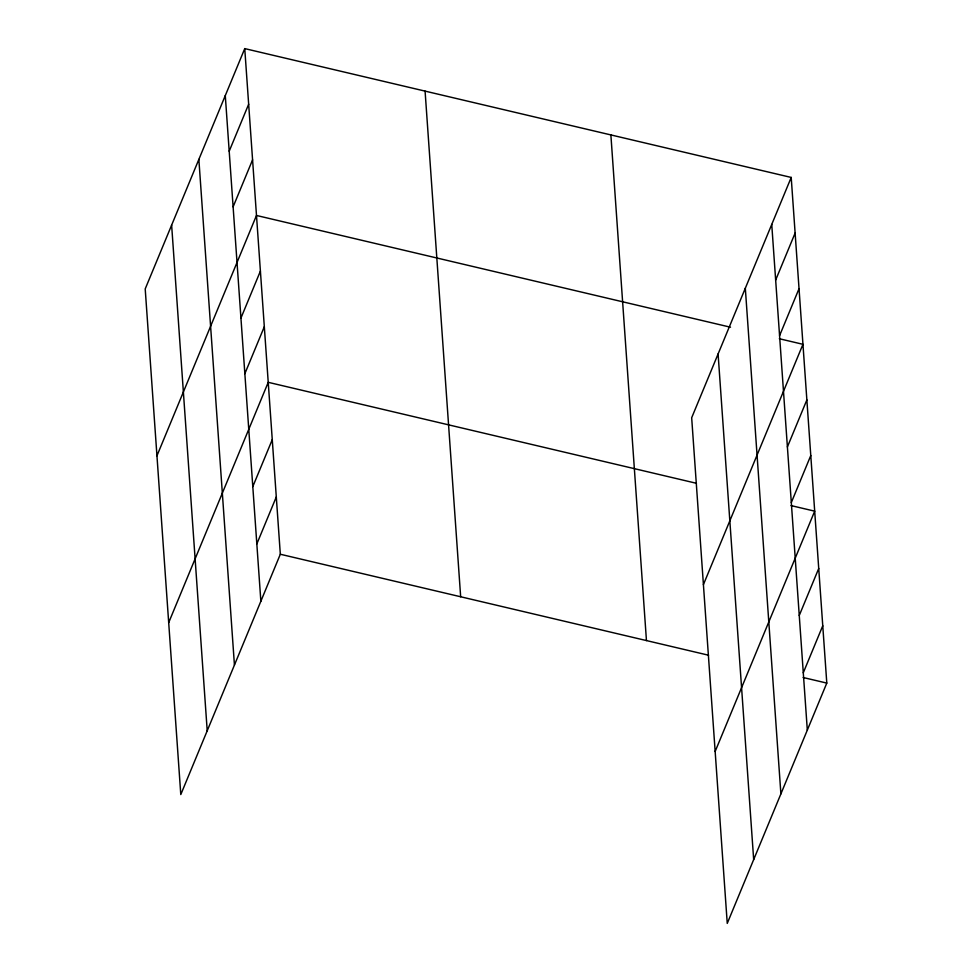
<?xml version="1.0" encoding="UTF-8"?>
<svg xmlns="http://www.w3.org/2000/svg" width="972" height="972" viewBox="0 0 972 972"><rect width="100%" height="100%" fill="white"/><g stroke="black" fill="none" stroke-linecap="round" stroke-linejoin="round"><path stroke-width="1.46" d="M244.75 48.6L145.205 288.915L180.792 794.561L280.325 554.247L244.75 48.6L791.208 177.439L826.795 683.085L727.25 923.4L691.675 417.753L791.208 177.439M229.198 151.219L248.662 104.223M233.11 206.842L252.574 159.845M156.954 455.783L256.487 215.468L730.519 327.224M240.935 318.087L260.411 271.091M244.847 373.71L264.323 326.714M168.691 622.639L268.236 382.324L696.438 483.291M252.793 486.632L272.269 439.636M256.827 543.943L276.303 496.947M775.656 280.058L795.12 233.061M779.568 335.68L799.033 288.684M703.412 584.609L802.957 344.307L779.301 338.73M787.393 446.926L806.869 399.917M791.317 502.548L810.782 455.54M715.149 751.478L814.694 511.163L791.038 505.586M799.263 615.47L818.728 568.474M803.285 672.782L822.762 625.774M280.325 554.247L708.539 655.213M803.139 677.508L826.795 683.085M771.744 224.435L807.319 730.081M745.317 288.234L780.893 793.881M718.089 353.954L753.677 859.6M610.878 134.926L646.453 640.572M425.08 91.113L460.667 596.772M225.285 95.596L260.861 601.255M198.859 159.396L234.434 665.042M171.631 225.115L207.218 730.774"/></g></svg>
